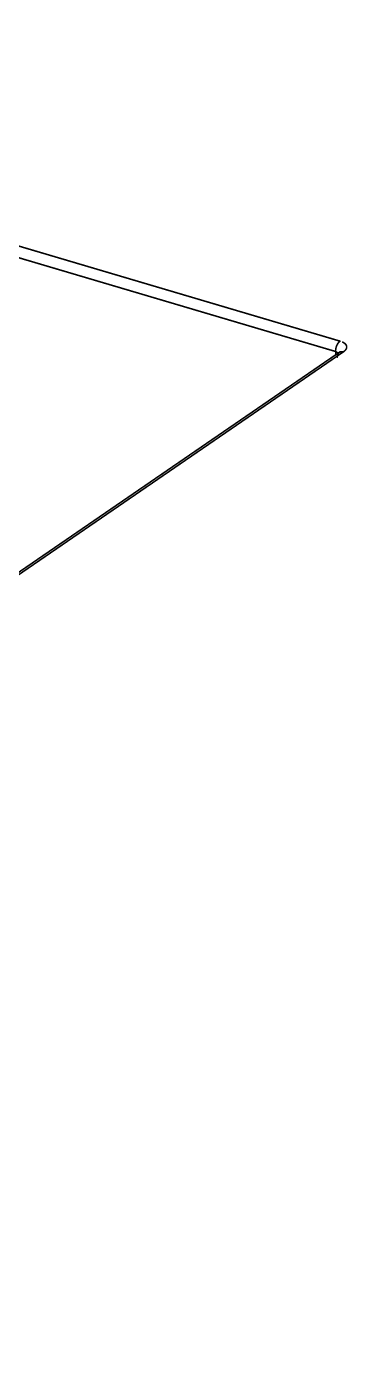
# Model space of a CAD drawing. Header units: inches. Extents: x 0 to 35.2, y -0.7 to 15.9.
# Drawn here: x 31.5388 to 31.6405, y 10.0497 to 10.4699 of the extents above; entities that cross this region are included whole.
import ezdxf

# ---------------------------------------------------------------- set-up
doc = ezdxf.new("R2010")
doc.units = ezdxf.units.IN
doc.header["$MEASUREMENT"] = 0
doc.layers.add('Dimensions', color=6, linetype='Continuous')

msp = doc.modelspace()

# ---------------------------------------------------------------- linework, layer by layer
at = {"layer": 'Dimensions'}
for points in [[(31.16012, 10.51163, 0.0005, 0.0005, 0), (31.63811, 10.37034, 0.0005, 0.0005, 0)], [(31.15872, 10.50834, 0.0005, 0.0005, 0), (31.6367, 10.36706, 0.0005, 0.0005, 0)], [(31.63724, 10.36931, 0.0005, 0.0005, -0.108517), (31.63811, 10.37034, 0.0005, 0.0005, 0)], [(31.17597, 10.05017, 0.0005, 0.0005, 0), (31.63785, 10.3668, 0.0005, 0.0005, 0)], [(31.17674, 10.04995, 0.0005, 0.0005, 0), (31.63916, 10.36695, 0.0005, 0.0005, 0)], [(31.6367, 10.36706, 0.0005, 0.0005, -0.131021), (31.63724, 10.36931, 0.0005, 0.0005, 0)], [(31.6367, 10.36706, 0.0005, 0.0005, 0), (31.63763, 10.36649, 0.0005, 0.0005, 0)], [(31.6367, 10.36706, 0.0005, 0.0005, 0), (31.63674, 10.36604, 0.0005, 0.0005, 0)], [(31.63723, 10.36528, 0.0005, 0.0005, -0.039386), (31.63729, 10.36595, 0.0005, 0.0005, 0)], [(31.63729, 10.36595, 0.0005, 0.0005, -0.223922), (31.63797, 10.36688, 0.0005, 0.0005, 0)], [(31.63797, 10.36688, 0.0005, 0.0005, -0.183499), (31.63916, 10.36695, 0.0005, 0.0005, 0)], [(31.63839, 10.36652, 0.0005, 0.0005, 0), (31.63845, 10.36655, 0.0005, 0.0005, 0)], [(31.63845, 10.36655, 0.0005, 0.0005, 0), (31.63851, 10.36657, 0.0005, 0.0005, 0)], [(31.63851, 10.36657, 0.0005, 0.0005, 0), (31.63857, 10.3666, 0.0005, 0.0005, 0)], [(31.63857, 10.3666, 0.0005, 0.0005, 0), (31.63863, 10.36663, 0.0005, 0.0005, 0)], [(31.63863, 10.36663, 0.0005, 0.0005, 0), (31.63869, 10.36667, 0.0005, 0.0005, 0)], [(31.63869, 10.36667, 0.0005, 0.0005, 0), (31.63875, 10.3667, 0.0005, 0.0005, 0)], [(31.63875, 10.3667, 0.0005, 0.0005, 0), (31.6388, 10.36673, 0.0005, 0.0005, 0)], [(31.6388, 10.36673, 0.0005, 0.0005, 0), (31.63886, 10.36676, 0.0005, 0.0005, 0)], [(31.63886, 10.36676, 0.0005, 0.0005, 0), (31.63891, 10.36679, 0.0005, 0.0005, 0)], [(31.63891, 10.36679, 0.0005, 0.0005, 0), (31.63897, 10.36682, 0.0005, 0.0005, 0)], [(31.63894, 10.37003, 0.0005, 0.0005, 0), (31.63899, 10.37, 0.0005, 0.0005, 0)], [(31.63897, 10.36682, 0.0005, 0.0005, 0), (31.63902, 10.36686, 0.0005, 0.0005, 0)], [(31.63899, 10.37, 0.0005, 0.0005, 0), (31.63904, 10.36997, 0.0005, 0.0005, 0)], [(31.63902, 10.36686, 0.0005, 0.0005, 0), (31.63907, 10.36689, 0.0005, 0.0005, 0)], [(31.63904, 10.36997, 0.0005, 0.0005, 0), (31.6391, 10.36994, 0.0005, 0.0005, 0)], [(31.63907, 10.36689, 0.0005, 0.0005, 0), (31.63912, 10.36692, 0.0005, 0.0005, 0)], [(31.6391, 10.36994, 0.0005, 0.0005, 0), (31.63915, 10.36992, 0.0005, 0.0005, 0)], [(31.63912, 10.36692, 0.0005, 0.0005, 0), (31.63917, 10.36696, 0.0005, 0.0005, 0)], [(31.63915, 10.36992, 0.0005, 0.0005, 0), (31.63919, 10.36989, 0.0005, 0.0005, 0)], [(31.63917, 10.36696, 0.0005, 0.0005, 0), (31.63922, 10.36699, 0.0005, 0.0005, 0)], [(31.63919, 10.36989, 0.0005, 0.0005, 0), (31.63924, 10.36986, 0.0005, 0.0005, 0)], [(31.63922, 10.36699, 0.0005, 0.0005, 0), (31.63927, 10.36703, 0.0005, 0.0005, 0)], [(31.63924, 10.36986, 0.0005, 0.0005, 0), (31.63929, 10.36983, 0.0005, 0.0005, 0)], [(31.63927, 10.36703, 0.0005, 0.0005, 0), (31.63932, 10.36706, 0.0005, 0.0005, 0)], [(31.63929, 10.36983, 0.0005, 0.0005, 0), (31.63934, 10.3698, 0.0005, 0.0005, 0)], [(31.63932, 10.36706, 0.0005, 0.0005, 0), (31.63936, 10.36709, 0.0005, 0.0005, 0)], [(31.63934, 10.3698, 0.0005, 0.0005, 0), (31.63938, 10.36977, 0.0005, 0.0005, 0)], [(31.63936, 10.36709, 0.0005, 0.0005, 0), (31.63941, 10.36713, 0.0005, 0.0005, 0)], [(31.63938, 10.36977, 0.0005, 0.0005, 0), (31.63942, 10.36974, 0.0005, 0.0005, 0)], [(31.63941, 10.36713, 0.0005, 0.0005, 0), (31.63945, 10.36717, 0.0005, 0.0005, 0)], [(31.63942, 10.36974, 0.0005, 0.0005, 0), (31.63947, 10.36971, 0.0005, 0.0005, 0)], [(31.63945, 10.36717, 0.0005, 0.0005, 0), (31.63949, 10.3672, 0.0005, 0.0005, 0)], [(31.63947, 10.36971, 0.0005, 0.0005, 0), (31.63951, 10.36968, 0.0005, 0.0005, 0)], [(31.63949, 10.3672, 0.0005, 0.0005, 0), (31.63953, 10.36724, 0.0005, 0.0005, 0)], [(31.63951, 10.36968, 0.0005, 0.0005, 0), (31.63955, 10.36965, 0.0005, 0.0005, 0)], [(31.63953, 10.36724, 0.0005, 0.0005, 0), (31.63957, 10.36727, 0.0005, 0.0005, 0)], [(31.63955, 10.36965, 0.0005, 0.0005, 0), (31.63959, 10.36962, 0.0005, 0.0005, 0)], [(31.63957, 10.36727, 0.0005, 0.0005, 0), (31.63961, 10.36731, 0.0005, 0.0005, 0)], [(31.63959, 10.36962, 0.0005, 0.0005, 0), (31.63963, 10.36958, 0.0005, 0.0005, 0)], [(31.63961, 10.36731, 0.0005, 0.0005, 0), (31.63965, 10.36735, 0.0005, 0.0005, 0)], [(31.63963, 10.36958, 0.0005, 0.0005, 0), (31.63966, 10.36955, 0.0005, 0.0005, 0)], [(31.63965, 10.36735, 0.0005, 0.0005, 0), (31.63968, 10.36738, 0.0005, 0.0005, 0)], [(31.63966, 10.36955, 0.0005, 0.0005, 0), (31.6397, 10.36952, 0.0005, 0.0005, 0)], [(31.63968, 10.36738, 0.0005, 0.0005, 0), (31.63972, 10.36742, 0.0005, 0.0005, 0)], [(31.6397, 10.36952, 0.0005, 0.0005, 0), (31.63974, 10.36949, 0.0005, 0.0005, 0)], [(31.63972, 10.36742, 0.0005, 0.0005, 0), (31.63975, 10.36746, 0.0005, 0.0005, 0)], [(31.63974, 10.36949, 0.0005, 0.0005, 0), (31.63977, 10.36945, 0.0005, 0.0005, 0)], [(31.63975, 10.36746, 0.0005, 0.0005, 0), (31.63979, 10.36749, 0.0005, 0.0005, 0)], [(31.63977, 10.36945, 0.0005, 0.0005, 0), (31.6398, 10.36942, 0.0005, 0.0005, 0)], [(31.63979, 10.36749, 0.0005, 0.0005, 0), (31.63982, 10.36753, 0.0005, 0.0005, 0)], [(31.6398, 10.36942, 0.0005, 0.0005, 0), (31.63983, 10.36938, 0.0005, 0.0005, 0)], [(31.63982, 10.36753, 0.0005, 0.0005, 0), (31.63985, 10.36757, 0.0005, 0.0005, 0)], [(31.63983, 10.36938, 0.0005, 0.0005, 0), (31.63986, 10.36935, 0.0005, 0.0005, 0)], [(31.63985, 10.36757, 0.0005, 0.0005, 0), (31.63988, 10.36761, 0.0005, 0.0005, 0)], [(31.63986, 10.36935, 0.0005, 0.0005, 0), (31.63989, 10.36932, 0.0005, 0.0005, 0)], [(31.63988, 10.36761, 0.0005, 0.0005, 0), (31.63991, 10.36765, 0.0005, 0.0005, 0)], [(31.63989, 10.36932, 0.0005, 0.0005, 0), (31.63992, 10.36928, 0.0005, 0.0005, 0)], [(31.63991, 10.36765, 0.0005, 0.0005, 0), (31.63993, 10.36768, 0.0005, 0.0005, 0)], [(31.63992, 10.36928, 0.0005, 0.0005, 0), (31.63995, 10.36924, 0.0005, 0.0005, 0)], [(31.63993, 10.36768, 0.0005, 0.0005, 0), (31.63996, 10.36772, 0.0005, 0.0005, 0)], [(31.63995, 10.36924, 0.0005, 0.0005, 0), (31.63997, 10.36921, 0.0005, 0.0005, 0)], [(31.63996, 10.36772, 0.0005, 0.0005, 0), (31.63998, 10.36776, 0.0005, 0.0005, 0)], [(31.63997, 10.36921, 0.0005, 0.0005, 0), (31.63999, 10.36917, 0.0005, 0.0005, 0)], [(31.63998, 10.36776, 0.0005, 0.0005, 0), (31.64001, 10.3678, 0.0005, 0.0005, 0)], [(31.63999, 10.36917, 0.0005, 0.0005, 0), (31.64002, 10.36914, 0.0005, 0.0005, 0)], [(31.64001, 10.3678, 0.0005, 0.0005, 0), (31.64003, 10.36784, 0.0005, 0.0005, 0)], [(31.64002, 10.36914, 0.0005, 0.0005, 0), (31.64004, 10.3691, 0.0005, 0.0005, 0)], [(31.64003, 10.36784, 0.0005, 0.0005, 0), (31.64005, 10.36788, 0.0005, 0.0005, 0)], [(31.64004, 10.3691, 0.0005, 0.0005, 0), (31.64006, 10.36907, 0.0005, 0.0005, 0)], [(31.64005, 10.36788, 0.0005, 0.0005, 0), (31.64007, 10.36791, 0.0005, 0.0005, 0)], [(31.64006, 10.36907, 0.0005, 0.0005, 0), (31.64008, 10.36903, 0.0005, 0.0005, 0)], [(31.64007, 10.36791, 0.0005, 0.0005, 0), (31.64009, 10.36795, 0.0005, 0.0005, 0)], [(31.64008, 10.36903, 0.0005, 0.0005, 0), (31.6401, 10.36899, 0.0005, 0.0005, 0)], [(31.64009, 10.36795, 0.0005, 0.0005, 0), (31.6401, 10.36799, 0.0005, 0.0005, 0)], [(31.6401, 10.36899, 0.0005, 0.0005, 0), (31.64011, 10.36895, 0.0005, 0.0005, 0)], [(31.6401, 10.36799, 0.0005, 0.0005, 0), (31.64012, 10.36803, 0.0005, 0.0005, 0)], [(31.64011, 10.36895, 0.0005, 0.0005, 0), (31.64013, 10.36892, 0.0005, 0.0005, 0)], [(31.64012, 10.36803, 0.0005, 0.0005, 0), (31.64013, 10.36807, 0.0005, 0.0005, 0)], [(31.64013, 10.36892, 0.0005, 0.0005, 0), (31.64014, 10.36888, 0.0005, 0.0005, 0)], [(31.64013, 10.36807, 0.0005, 0.0005, 0), (31.64015, 10.36811, 0.0005, 0.0005, 0)], [(31.64014, 10.36888, 0.0005, 0.0005, 0), (31.64015, 10.36884, 0.0005, 0.0005, 0)], [(31.64015, 10.36884, 0.0005, 0.0005, 0), (31.64016, 10.3688, 0.0005, 0.0005, 0)], [(31.64015, 10.36811, 0.0005, 0.0005, 0), (31.64016, 10.36815, 0.0005, 0.0005, 0)], [(31.64016, 10.3688, 0.0005, 0.0005, 0), (31.64017, 10.36877, 0.0005, 0.0005, 0)], [(31.64016, 10.36815, 0.0005, 0.0005, 0), (31.64017, 10.36819, 0.0005, 0.0005, 0)], [(31.64017, 10.36877, 0.0005, 0.0005, 0), (31.64018, 10.36873, 0.0005, 0.0005, 0)], [(31.64017, 10.36819, 0.0005, 0.0005, 0), (31.64018, 10.36823, 0.0005, 0.0005, 0)], [(31.64018, 10.36873, 0.0005, 0.0005, 0), (31.64019, 10.36869, 0.0005, 0.0005, 0)], [(31.64018, 10.36823, 0.0005, 0.0005, 0), (31.64019, 10.36827, 0.0005, 0.0005, 0)], [(31.64019, 10.36869, 0.0005, 0.0005, 0), (31.6402, 10.36865, 0.0005, 0.0005, 0)], [(31.64019, 10.3683, 0.0005, 0.0005, 0), (31.6402, 10.36834, 0.0005, 0.0005, 0)], [(31.64019, 10.36827, 0.0005, 0.0005, 0), (31.64019, 10.3683, 0.0005, 0.0005, 0)], [(31.6402, 10.36865, 0.0005, 0.0005, 0), (31.6402, 10.36861, 0.0005, 0.0005, 0)], [(31.6402, 10.36861, 0.0005, 0.0005, 0), (31.64021, 10.36858, 0.0005, 0.0005, 0)], [(31.6402, 10.36838, 0.0005, 0.0005, 0), (31.64021, 10.36842, 0.0005, 0.0005, 0)], [(31.6402, 10.36834, 0.0005, 0.0005, 0), (31.6402, 10.36838, 0.0005, 0.0005, 0)], [(31.64021, 10.36858, 0.0005, 0.0005, 0), (31.64021, 10.36854, 0.0005, 0.0005, 0)], [(31.64021, 10.36854, 0.0005, 0.0005, 0), (31.64021, 10.3685, 0.0005, 0.0005, 0)], [(31.64021, 10.36846, 0.0005, 0.0005, 0), (31.64021, 10.3685, 0.0005, 0.0005, 0)], [(31.64021, 10.36842, 0.0005, 0.0005, 0), (31.64021, 10.36846, 0.0005, 0.0005, 0)]]:
    msp.add_lwpolyline(points, format="xyseb", dxfattribs=at)
for points in [[(31.63798, 10.37034, 0.00025, 0.00025, 1), (31.63823, 10.37034, 0.00025, 0.00025, 1)], [(31.63798, 10.37034, 0.00025, 0.00025, 1), (31.63823, 10.37034, 0.00025, 0.00025, 1)], [(31.63658, 10.36706, 0.00025, 0.00025, 1), (31.63683, 10.36706, 0.00025, 0.00025, 1)], [(31.63658, 10.36706, 0.00025, 0.00025, 1), (31.63683, 10.36706, 0.00025, 0.00025, 1)], [(31.63658, 10.36706, 0.00025, 0.00025, 1), (31.63683, 10.36706, 0.00025, 0.00025, 1)], [(31.63658, 10.36706, 0.00025, 0.00025, 1), (31.63683, 10.36706, 0.00025, 0.00025, 1)], [(31.63661, 10.36604, 0.00025, 0.00025, 1), (31.63686, 10.36604, 0.00025, 0.00025, 1)], [(31.63712, 10.36931, 0.00025, 0.00025, 1), (31.63737, 10.36931, 0.00025, 0.00025, 1)], [(31.63712, 10.36931, 0.00025, 0.00025, 1), (31.63737, 10.36931, 0.00025, 0.00025, 1)], [(31.63717, 10.36595, 0.00025, 0.00025, 1), (31.63742, 10.36595, 0.00025, 0.00025, 1)], [(31.63717, 10.36595, 0.00025, 0.00025, 1), (31.63742, 10.36595, 0.00025, 0.00025, 1)], [(31.63751, 10.36649, 0.00025, 0.00025, 1), (31.63776, 10.36649, 0.00025, 0.00025, 1)], [(31.63772, 10.3668, 0.00025, 0.00025, 1), (31.63797, 10.3668, 0.00025, 0.00025, 1)], [(31.63784, 10.36688, 0.00025, 0.00025, 1), (31.63809, 10.36688, 0.00025, 0.00025, 1)], [(31.63784, 10.36688, 0.00025, 0.00025, 1), (31.63809, 10.36688, 0.00025, 0.00025, 1)], [(31.63826, 10.36652, 0.00025, 0.00025, 1), (31.63851, 10.36652, 0.00025, 0.00025, 1)], [(31.63833, 10.36655, 0.00025, 0.00025, 1), (31.63858, 10.36655, 0.00025, 0.00025, 1)], [(31.63833, 10.36655, 0.00025, 0.00025, 1), (31.63858, 10.36655, 0.00025, 0.00025, 1)], [(31.63839, 10.36657, 0.00025, 0.00025, 1), (31.63864, 10.36657, 0.00025, 0.00025, 1)], [(31.63839, 10.36657, 0.00025, 0.00025, 1), (31.63864, 10.36657, 0.00025, 0.00025, 1)], [(31.63845, 10.3666, 0.00025, 0.00025, 1), (31.6387, 10.3666, 0.00025, 0.00025, 1)], [(31.63845, 10.3666, 0.00025, 0.00025, 1), (31.6387, 10.3666, 0.00025, 0.00025, 1)], [(31.63851, 10.36663, 0.00025, 0.00025, 1), (31.63876, 10.36663, 0.00025, 0.00025, 1)], [(31.63851, 10.36663, 0.00025, 0.00025, 1), (31.63876, 10.36663, 0.00025, 0.00025, 1)], [(31.63857, 10.36667, 0.00025, 0.00025, 1), (31.63882, 10.36667, 0.00025, 0.00025, 1)], [(31.63857, 10.36667, 0.00025, 0.00025, 1), (31.63882, 10.36667, 0.00025, 0.00025, 1)], [(31.63862, 10.3667, 0.00025, 0.00025, 1), (31.63887, 10.3667, 0.00025, 0.00025, 1)], [(31.63862, 10.3667, 0.00025, 0.00025, 1), (31.63887, 10.3667, 0.00025, 0.00025, 1)], [(31.63868, 10.36673, 0.00025, 0.00025, 1), (31.63893, 10.36673, 0.00025, 0.00025, 1)], [(31.63868, 10.36673, 0.00025, 0.00025, 1), (31.63893, 10.36673, 0.00025, 0.00025, 1)], [(31.63873, 10.36676, 0.00025, 0.00025, 1), (31.63898, 10.36676, 0.00025, 0.00025, 1)], [(31.63873, 10.36676, 0.00025, 0.00025, 1), (31.63898, 10.36676, 0.00025, 0.00025, 1)], [(31.63879, 10.36679, 0.00025, 0.00025, 1), (31.63904, 10.36679, 0.00025, 0.00025, 1)], [(31.63879, 10.36679, 0.00025, 0.00025, 1), (31.63904, 10.36679, 0.00025, 0.00025, 1)], [(31.63881, 10.37003, 0.00025, 0.00025, 1), (31.63906, 10.37003, 0.00025, 0.00025, 1)], [(31.63884, 10.36682, 0.00025, 0.00025, 1), (31.63909, 10.36682, 0.00025, 0.00025, 1)], [(31.63884, 10.36682, 0.00025, 0.00025, 1), (31.63909, 10.36682, 0.00025, 0.00025, 1)], [(31.63887, 10.37, 0.00025, 0.00025, 1), (31.63912, 10.37, 0.00025, 0.00025, 1)], [(31.63887, 10.37, 0.00025, 0.00025, 1), (31.63912, 10.37, 0.00025, 0.00025, 1)], [(31.6389, 10.36686, 0.00025, 0.00025, 1), (31.63915, 10.36686, 0.00025, 0.00025, 1)], [(31.6389, 10.36686, 0.00025, 0.00025, 1), (31.63915, 10.36686, 0.00025, 0.00025, 1)], [(31.63892, 10.36997, 0.00025, 0.00025, 1), (31.63917, 10.36997, 0.00025, 0.00025, 1)], [(31.63892, 10.36997, 0.00025, 0.00025, 1), (31.63917, 10.36997, 0.00025, 0.00025, 1)], [(31.63895, 10.36689, 0.00025, 0.00025, 1), (31.6392, 10.36689, 0.00025, 0.00025, 1)], [(31.63895, 10.36689, 0.00025, 0.00025, 1), (31.6392, 10.36689, 0.00025, 0.00025, 1)], [(31.63897, 10.36994, 0.00025, 0.00025, 1), (31.63922, 10.36994, 0.00025, 0.00025, 1)], [(31.63897, 10.36994, 0.00025, 0.00025, 1), (31.63922, 10.36994, 0.00025, 0.00025, 1)], [(31.639, 10.36692, 0.00025, 0.00025, 1), (31.63925, 10.36692, 0.00025, 0.00025, 1)], [(31.639, 10.36692, 0.00025, 0.00025, 1), (31.63925, 10.36692, 0.00025, 0.00025, 1)], [(31.63902, 10.36992, 0.00025, 0.00025, 1), (31.63927, 10.36992, 0.00025, 0.00025, 1)], [(31.63902, 10.36992, 0.00025, 0.00025, 1), (31.63927, 10.36992, 0.00025, 0.00025, 1)], [(31.63904, 10.36695, 0.00025, 0.00025, 1), (31.63929, 10.36695, 0.00025, 0.00025, 1)], [(31.63904, 10.36695, 0.00025, 0.00025, 1), (31.63929, 10.36695, 0.00025, 0.00025, 1)], [(31.63905, 10.36696, 0.00025, 0.00025, 1), (31.6393, 10.36696, 0.00025, 0.00025, 1)], [(31.63905, 10.36696, 0.00025, 0.00025, 1), (31.6393, 10.36696, 0.00025, 0.00025, 1)], [(31.63907, 10.36989, 0.00025, 0.00025, 1), (31.63932, 10.36989, 0.00025, 0.00025, 1)], [(31.63907, 10.36989, 0.00025, 0.00025, 1), (31.63932, 10.36989, 0.00025, 0.00025, 1)], [(31.6391, 10.36699, 0.00025, 0.00025, 1), (31.63935, 10.36699, 0.00025, 0.00025, 1)], [(31.6391, 10.36699, 0.00025, 0.00025, 1), (31.63935, 10.36699, 0.00025, 0.00025, 1)], [(31.63912, 10.36986, 0.00025, 0.00025, 1), (31.63937, 10.36986, 0.00025, 0.00025, 1)], [(31.63912, 10.36986, 0.00025, 0.00025, 1), (31.63937, 10.36986, 0.00025, 0.00025, 1)], [(31.63914, 10.36703, 0.00025, 0.00025, 1), (31.63939, 10.36703, 0.00025, 0.00025, 1)], [(31.63914, 10.36703, 0.00025, 0.00025, 1), (31.63939, 10.36703, 0.00025, 0.00025, 1)], [(31.63916, 10.36983, 0.00025, 0.00025, 1), (31.63941, 10.36983, 0.00025, 0.00025, 1)], [(31.63916, 10.36983, 0.00025, 0.00025, 1), (31.63941, 10.36983, 0.00025, 0.00025, 1)], [(31.63919, 10.36706, 0.00025, 0.00025, 1), (31.63944, 10.36706, 0.00025, 0.00025, 1)], [(31.63919, 10.36706, 0.00025, 0.00025, 1), (31.63944, 10.36706, 0.00025, 0.00025, 1)], [(31.63921, 10.3698, 0.00025, 0.00025, 1), (31.63946, 10.3698, 0.00025, 0.00025, 1)], [(31.63921, 10.3698, 0.00025, 0.00025, 1), (31.63946, 10.3698, 0.00025, 0.00025, 1)], [(31.63924, 10.36709, 0.00025, 0.00025, 1), (31.63949, 10.36709, 0.00025, 0.00025, 1)], [(31.63924, 10.36709, 0.00025, 0.00025, 1), (31.63949, 10.36709, 0.00025, 0.00025, 1)], [(31.63926, 10.36977, 0.00025, 0.00025, 1), (31.63951, 10.36977, 0.00025, 0.00025, 1)], [(31.63926, 10.36977, 0.00025, 0.00025, 1), (31.63951, 10.36977, 0.00025, 0.00025, 1)], [(31.63928, 10.36713, 0.00025, 0.00025, 1), (31.63953, 10.36713, 0.00025, 0.00025, 1)], [(31.63928, 10.36713, 0.00025, 0.00025, 1), (31.63953, 10.36713, 0.00025, 0.00025, 1)], [(31.6393, 10.36974, 0.00025, 0.00025, 1), (31.63955, 10.36974, 0.00025, 0.00025, 1)], [(31.6393, 10.36974, 0.00025, 0.00025, 1), (31.63955, 10.36974, 0.00025, 0.00025, 1)], [(31.63932, 10.36717, 0.00025, 0.00025, 1), (31.63957, 10.36717, 0.00025, 0.00025, 1)], [(31.63932, 10.36717, 0.00025, 0.00025, 1), (31.63957, 10.36717, 0.00025, 0.00025, 1)], [(31.63934, 10.36971, 0.00025, 0.00025, 1), (31.63959, 10.36971, 0.00025, 0.00025, 1)], [(31.63934, 10.36971, 0.00025, 0.00025, 1), (31.63959, 10.36971, 0.00025, 0.00025, 1)], [(31.63937, 10.3672, 0.00025, 0.00025, 1), (31.63962, 10.3672, 0.00025, 0.00025, 1)], [(31.63937, 10.3672, 0.00025, 0.00025, 1), (31.63962, 10.3672, 0.00025, 0.00025, 1)], [(31.63938, 10.36968, 0.00025, 0.00025, 1), (31.63963, 10.36968, 0.00025, 0.00025, 1)], [(31.63938, 10.36968, 0.00025, 0.00025, 1), (31.63963, 10.36968, 0.00025, 0.00025, 1)], [(31.63941, 10.36724, 0.00025, 0.00025, 1), (31.63966, 10.36724, 0.00025, 0.00025, 1)], [(31.63941, 10.36724, 0.00025, 0.00025, 1), (31.63966, 10.36724, 0.00025, 0.00025, 1)], [(31.63942, 10.36965, 0.00025, 0.00025, 1), (31.63967, 10.36965, 0.00025, 0.00025, 1)], [(31.63942, 10.36965, 0.00025, 0.00025, 1), (31.63967, 10.36965, 0.00025, 0.00025, 1)], [(31.63945, 10.36727, 0.00025, 0.00025, 1), (31.6397, 10.36727, 0.00025, 0.00025, 1)], [(31.63945, 10.36727, 0.00025, 0.00025, 1), (31.6397, 10.36727, 0.00025, 0.00025, 1)], [(31.63946, 10.36962, 0.00025, 0.00025, 1), (31.63971, 10.36962, 0.00025, 0.00025, 1)], [(31.63946, 10.36962, 0.00025, 0.00025, 1), (31.63971, 10.36962, 0.00025, 0.00025, 1)], [(31.63949, 10.36731, 0.00025, 0.00025, 1), (31.63974, 10.36731, 0.00025, 0.00025, 1)], [(31.63949, 10.36731, 0.00025, 0.00025, 1), (31.63974, 10.36731, 0.00025, 0.00025, 1)], [(31.6395, 10.36958, 0.00025, 0.00025, 1), (31.63975, 10.36958, 0.00025, 0.00025, 1)], [(31.6395, 10.36958, 0.00025, 0.00025, 1), (31.63975, 10.36958, 0.00025, 0.00025, 1)], [(31.63952, 10.36735, 0.00025, 0.00025, 1), (31.63977, 10.36735, 0.00025, 0.00025, 1)], [(31.63952, 10.36735, 0.00025, 0.00025, 1), (31.63977, 10.36735, 0.00025, 0.00025, 1)], [(31.63954, 10.36955, 0.00025, 0.00025, 1), (31.63979, 10.36955, 0.00025, 0.00025, 1)], [(31.63954, 10.36955, 0.00025, 0.00025, 1), (31.63979, 10.36955, 0.00025, 0.00025, 1)], [(31.63956, 10.36738, 0.00025, 0.00025, 1), (31.63981, 10.36738, 0.00025, 0.00025, 1)], [(31.63956, 10.36738, 0.00025, 0.00025, 1), (31.63981, 10.36738, 0.00025, 0.00025, 1)], [(31.63958, 10.36952, 0.00025, 0.00025, 1), (31.63983, 10.36952, 0.00025, 0.00025, 1)], [(31.63958, 10.36952, 0.00025, 0.00025, 1), (31.63983, 10.36952, 0.00025, 0.00025, 1)], [(31.63959, 10.36742, 0.00025, 0.00025, 1), (31.63984, 10.36742, 0.00025, 0.00025, 1)], [(31.63959, 10.36742, 0.00025, 0.00025, 1), (31.63984, 10.36742, 0.00025, 0.00025, 1)], [(31.63961, 10.36949, 0.00025, 0.00025, 1), (31.63986, 10.36949, 0.00025, 0.00025, 1)], [(31.63961, 10.36949, 0.00025, 0.00025, 1), (31.63986, 10.36949, 0.00025, 0.00025, 1)], [(31.63963, 10.36746, 0.00025, 0.00025, 1), (31.63988, 10.36746, 0.00025, 0.00025, 1)], [(31.63963, 10.36746, 0.00025, 0.00025, 1), (31.63988, 10.36746, 0.00025, 0.00025, 1)], [(31.63964, 10.36945, 0.00025, 0.00025, 1), (31.63989, 10.36945, 0.00025, 0.00025, 1)], [(31.63964, 10.36945, 0.00025, 0.00025, 1), (31.63989, 10.36945, 0.00025, 0.00025, 1)], [(31.63966, 10.36749, 0.00025, 0.00025, 1), (31.63991, 10.36749, 0.00025, 0.00025, 1)], [(31.63966, 10.36749, 0.00025, 0.00025, 1), (31.63991, 10.36749, 0.00025, 0.00025, 1)], [(31.63968, 10.36942, 0.00025, 0.00025, 1), (31.63993, 10.36942, 0.00025, 0.00025, 1)], [(31.63968, 10.36942, 0.00025, 0.00025, 1), (31.63993, 10.36942, 0.00025, 0.00025, 1)], [(31.63969, 10.36753, 0.00025, 0.00025, 1), (31.63994, 10.36753, 0.00025, 0.00025, 1)], [(31.63969, 10.36753, 0.00025, 0.00025, 1), (31.63994, 10.36753, 0.00025, 0.00025, 1)], [(31.63971, 10.36938, 0.00025, 0.00025, 1), (31.63996, 10.36938, 0.00025, 0.00025, 1)], [(31.63971, 10.36938, 0.00025, 0.00025, 1), (31.63996, 10.36938, 0.00025, 0.00025, 1)], [(31.63972, 10.36757, 0.00025, 0.00025, 1), (31.63997, 10.36757, 0.00025, 0.00025, 1)], [(31.63972, 10.36757, 0.00025, 0.00025, 1), (31.63997, 10.36757, 0.00025, 0.00025, 1)], [(31.63974, 10.36935, 0.00025, 0.00025, 1), (31.63999, 10.36935, 0.00025, 0.00025, 1)], [(31.63974, 10.36935, 0.00025, 0.00025, 1), (31.63999, 10.36935, 0.00025, 0.00025, 1)], [(31.63975, 10.36761, 0.00025, 0.00025, 1), (31.64, 10.36761, 0.00025, 0.00025, 1)], [(31.63975, 10.36761, 0.00025, 0.00025, 1), (31.64, 10.36761, 0.00025, 0.00025, 1)], [(31.63977, 10.36932, 0.00025, 0.00025, 1), (31.64002, 10.36932, 0.00025, 0.00025, 1)], [(31.63977, 10.36932, 0.00025, 0.00025, 1), (31.64002, 10.36932, 0.00025, 0.00025, 1)], [(31.63978, 10.36765, 0.00025, 0.00025, 1), (31.64003, 10.36765, 0.00025, 0.00025, 1)], [(31.63978, 10.36765, 0.00025, 0.00025, 1), (31.64003, 10.36765, 0.00025, 0.00025, 1)], [(31.63979, 10.36928, 0.00025, 0.00025, 1), (31.64004, 10.36928, 0.00025, 0.00025, 1)], [(31.63979, 10.36928, 0.00025, 0.00025, 1), (31.64004, 10.36928, 0.00025, 0.00025, 1)], [(31.63981, 10.36768, 0.00025, 0.00025, 1), (31.64006, 10.36768, 0.00025, 0.00025, 1)], [(31.63981, 10.36768, 0.00025, 0.00025, 1), (31.64006, 10.36768, 0.00025, 0.00025, 1)], [(31.63982, 10.36924, 0.00025, 0.00025, 1), (31.64007, 10.36924, 0.00025, 0.00025, 1)], [(31.63982, 10.36924, 0.00025, 0.00025, 1), (31.64007, 10.36924, 0.00025, 0.00025, 1)], [(31.63983, 10.36772, 0.00025, 0.00025, 1), (31.64008, 10.36772, 0.00025, 0.00025, 1)], [(31.63983, 10.36772, 0.00025, 0.00025, 1), (31.64008, 10.36772, 0.00025, 0.00025, 1)], [(31.63985, 10.36921, 0.00025, 0.00025, 1), (31.6401, 10.36921, 0.00025, 0.00025, 1)], [(31.63985, 10.36921, 0.00025, 0.00025, 1), (31.6401, 10.36921, 0.00025, 0.00025, 1)], [(31.63986, 10.36776, 0.00025, 0.00025, 1), (31.64011, 10.36776, 0.00025, 0.00025, 1)], [(31.63986, 10.36776, 0.00025, 0.00025, 1), (31.64011, 10.36776, 0.00025, 0.00025, 1)], [(31.63987, 10.36917, 0.00025, 0.00025, 1), (31.64012, 10.36917, 0.00025, 0.00025, 1)], [(31.63987, 10.36917, 0.00025, 0.00025, 1), (31.64012, 10.36917, 0.00025, 0.00025, 1)], [(31.63988, 10.3678, 0.00025, 0.00025, 1), (31.64013, 10.3678, 0.00025, 0.00025, 1)], [(31.63988, 10.3678, 0.00025, 0.00025, 1), (31.64013, 10.3678, 0.00025, 0.00025, 1)], [(31.63989, 10.36914, 0.00025, 0.00025, 1), (31.64014, 10.36914, 0.00025, 0.00025, 1)], [(31.63989, 10.36914, 0.00025, 0.00025, 1), (31.64014, 10.36914, 0.00025, 0.00025, 1)], [(31.6399, 10.36784, 0.00025, 0.00025, 1), (31.64015, 10.36784, 0.00025, 0.00025, 1)], [(31.6399, 10.36784, 0.00025, 0.00025, 1), (31.64015, 10.36784, 0.00025, 0.00025, 1)], [(31.63991, 10.3691, 0.00025, 0.00025, 1), (31.64016, 10.3691, 0.00025, 0.00025, 1)], [(31.63991, 10.3691, 0.00025, 0.00025, 1), (31.64016, 10.3691, 0.00025, 0.00025, 1)], [(31.63992, 10.36788, 0.00025, 0.00025, 1), (31.64017, 10.36788, 0.00025, 0.00025, 1)], [(31.63992, 10.36788, 0.00025, 0.00025, 1), (31.64017, 10.36788, 0.00025, 0.00025, 1)], [(31.63993, 10.36907, 0.00025, 0.00025, 1), (31.64018, 10.36907, 0.00025, 0.00025, 1)], [(31.63993, 10.36907, 0.00025, 0.00025, 1), (31.64018, 10.36907, 0.00025, 0.00025, 1)], [(31.63994, 10.36791, 0.00025, 0.00025, 1), (31.64019, 10.36791, 0.00025, 0.00025, 1)], [(31.63994, 10.36791, 0.00025, 0.00025, 1), (31.64019, 10.36791, 0.00025, 0.00025, 1)], [(31.63995, 10.36903, 0.00025, 0.00025, 1), (31.6402, 10.36903, 0.00025, 0.00025, 1)], [(31.63995, 10.36903, 0.00025, 0.00025, 1), (31.6402, 10.36903, 0.00025, 0.00025, 1)], [(31.63996, 10.36795, 0.00025, 0.00025, 1), (31.64021, 10.36795, 0.00025, 0.00025, 1)], [(31.63996, 10.36795, 0.00025, 0.00025, 1), (31.64021, 10.36795, 0.00025, 0.00025, 1)], [(31.63997, 10.36899, 0.00025, 0.00025, 1), (31.64022, 10.36899, 0.00025, 0.00025, 1)], [(31.63997, 10.36899, 0.00025, 0.00025, 1), (31.64022, 10.36899, 0.00025, 0.00025, 1)], [(31.63998, 10.36799, 0.00025, 0.00025, 1), (31.64023, 10.36799, 0.00025, 0.00025, 1)], [(31.63998, 10.36799, 0.00025, 0.00025, 1), (31.64023, 10.36799, 0.00025, 0.00025, 1)], [(31.63999, 10.36895, 0.00025, 0.00025, 1), (31.64024, 10.36895, 0.00025, 0.00025, 1)], [(31.63999, 10.36895, 0.00025, 0.00025, 1), (31.64024, 10.36895, 0.00025, 0.00025, 1)], [(31.63999, 10.36803, 0.00025, 0.00025, 1), (31.64025, 10.36803, 0.00025, 0.00025, 1)], [(31.63999, 10.36803, 0.00025, 0.00025, 1), (31.64025, 10.36803, 0.00025, 0.00025, 1)], [(31.64, 10.36892, 0.00025, 0.00025, 1), (31.64025, 10.36892, 0.00025, 0.00025, 1)], [(31.64, 10.36892, 0.00025, 0.00025, 1), (31.64025, 10.36892, 0.00025, 0.00025, 1)], [(31.64001, 10.36807, 0.00025, 0.00025, 1), (31.64026, 10.36807, 0.00025, 0.00025, 1)], [(31.64001, 10.36807, 0.00025, 0.00025, 1), (31.64026, 10.36807, 0.00025, 0.00025, 1)], [(31.64002, 10.36888, 0.00025, 0.00025, 1), (31.64027, 10.36888, 0.00025, 0.00025, 1)], [(31.64002, 10.36888, 0.00025, 0.00025, 1), (31.64027, 10.36888, 0.00025, 0.00025, 1)], [(31.64003, 10.36884, 0.00025, 0.00025, 1), (31.64028, 10.36884, 0.00025, 0.00025, 1)], [(31.64003, 10.36884, 0.00025, 0.00025, 1), (31.64028, 10.36884, 0.00025, 0.00025, 1)], [(31.64002, 10.36811, 0.00025, 0.00025, 1), (31.64027, 10.36811, 0.00025, 0.00025, 1)], [(31.64002, 10.36811, 0.00025, 0.00025, 1), (31.64027, 10.36811, 0.00025, 0.00025, 1)], [(31.64004, 10.3688, 0.00025, 0.00025, 1), (31.64029, 10.3688, 0.00025, 0.00025, 1)], [(31.64004, 10.3688, 0.00025, 0.00025, 1), (31.64029, 10.3688, 0.00025, 0.00025, 1)], [(31.64003, 10.36815, 0.00025, 0.00025, 1), (31.64028, 10.36815, 0.00025, 0.00025, 1)], [(31.64003, 10.36815, 0.00025, 0.00025, 1), (31.64028, 10.36815, 0.00025, 0.00025, 1)], [(31.64005, 10.36877, 0.00025, 0.00025, 1), (31.6403, 10.36877, 0.00025, 0.00025, 1)], [(31.64005, 10.36877, 0.00025, 0.00025, 1), (31.6403, 10.36877, 0.00025, 0.00025, 1)], [(31.64005, 10.36819, 0.00025, 0.00025, 1), (31.6403, 10.36819, 0.00025, 0.00025, 1)], [(31.64005, 10.36819, 0.00025, 0.00025, 1), (31.6403, 10.36819, 0.00025, 0.00025, 1)], [(31.64006, 10.36873, 0.00025, 0.00025, 1), (31.64031, 10.36873, 0.00025, 0.00025, 1)], [(31.64006, 10.36873, 0.00025, 0.00025, 1), (31.64031, 10.36873, 0.00025, 0.00025, 1)], [(31.64005, 10.36823, 0.00025, 0.00025, 1), (31.6403, 10.36823, 0.00025, 0.00025, 1)], [(31.64005, 10.36823, 0.00025, 0.00025, 1), (31.6403, 10.36823, 0.00025, 0.00025, 1)], [(31.64007, 10.36869, 0.00025, 0.00025, 1), (31.64032, 10.36869, 0.00025, 0.00025, 1)], [(31.64007, 10.36869, 0.00025, 0.00025, 1), (31.64032, 10.36869, 0.00025, 0.00025, 1)], [(31.64007, 10.3683, 0.00025, 0.00025, 1), (31.64032, 10.3683, 0.00025, 0.00025, 1)], [(31.64007, 10.3683, 0.00025, 0.00025, 1), (31.64032, 10.3683, 0.00025, 0.00025, 1)], [(31.64006, 10.36827, 0.00025, 0.00025, 1), (31.64031, 10.36827, 0.00025, 0.00025, 1)], [(31.64006, 10.36827, 0.00025, 0.00025, 1), (31.64031, 10.36827, 0.00025, 0.00025, 1)], [(31.64007, 10.36865, 0.00025, 0.00025, 1), (31.64032, 10.36865, 0.00025, 0.00025, 1)], [(31.64007, 10.36865, 0.00025, 0.00025, 1), (31.64032, 10.36865, 0.00025, 0.00025, 1)], [(31.64008, 10.36861, 0.00025, 0.00025, 1), (31.64033, 10.36861, 0.00025, 0.00025, 1)], [(31.64008, 10.36861, 0.00025, 0.00025, 1), (31.64033, 10.36861, 0.00025, 0.00025, 1)], [(31.64008, 10.36838, 0.00025, 0.00025, 1), (31.64033, 10.36838, 0.00025, 0.00025, 1)], [(31.64008, 10.36838, 0.00025, 0.00025, 1), (31.64033, 10.36838, 0.00025, 0.00025, 1)], [(31.64007, 10.36834, 0.00025, 0.00025, 1), (31.64032, 10.36834, 0.00025, 0.00025, 1)], [(31.64007, 10.36834, 0.00025, 0.00025, 1), (31.64032, 10.36834, 0.00025, 0.00025, 1)], [(31.64008, 10.36858, 0.00025, 0.00025, 1), (31.64033, 10.36858, 0.00025, 0.00025, 1)], [(31.64008, 10.36858, 0.00025, 0.00025, 1), (31.64033, 10.36858, 0.00025, 0.00025, 1)], [(31.64008, 10.36854, 0.00025, 0.00025, 1), (31.64033, 10.36854, 0.00025, 0.00025, 1)], [(31.64008, 10.36854, 0.00025, 0.00025, 1), (31.64033, 10.36854, 0.00025, 0.00025, 1)], [(31.64008, 10.3685, 0.00025, 0.00025, 1), (31.64033, 10.3685, 0.00025, 0.00025, 1)], [(31.64008, 10.3685, 0.00025, 0.00025, 1), (31.64033, 10.3685, 0.00025, 0.00025, 1)], [(31.64008, 10.36846, 0.00025, 0.00025, 1), (31.64033, 10.36846, 0.00025, 0.00025, 1)], [(31.64008, 10.36846, 0.00025, 0.00025, 1), (31.64033, 10.36846, 0.00025, 0.00025, 1)], [(31.64008, 10.36842, 0.00025, 0.00025, 1), (31.64033, 10.36842, 0.00025, 0.00025, 1)], [(31.64008, 10.36842, 0.00025, 0.00025, 1), (31.64033, 10.36842, 0.00025, 0.00025, 1)], [(31.63711, 10.36528, 0.00025, 0.00025, 1), (31.63736, 10.36528, 0.00025, 0.00025, 1)]]:
    msp.add_lwpolyline(points, format="xyseb", close=True, dxfattribs=at)

doc.saveas('drawing.dxf')
